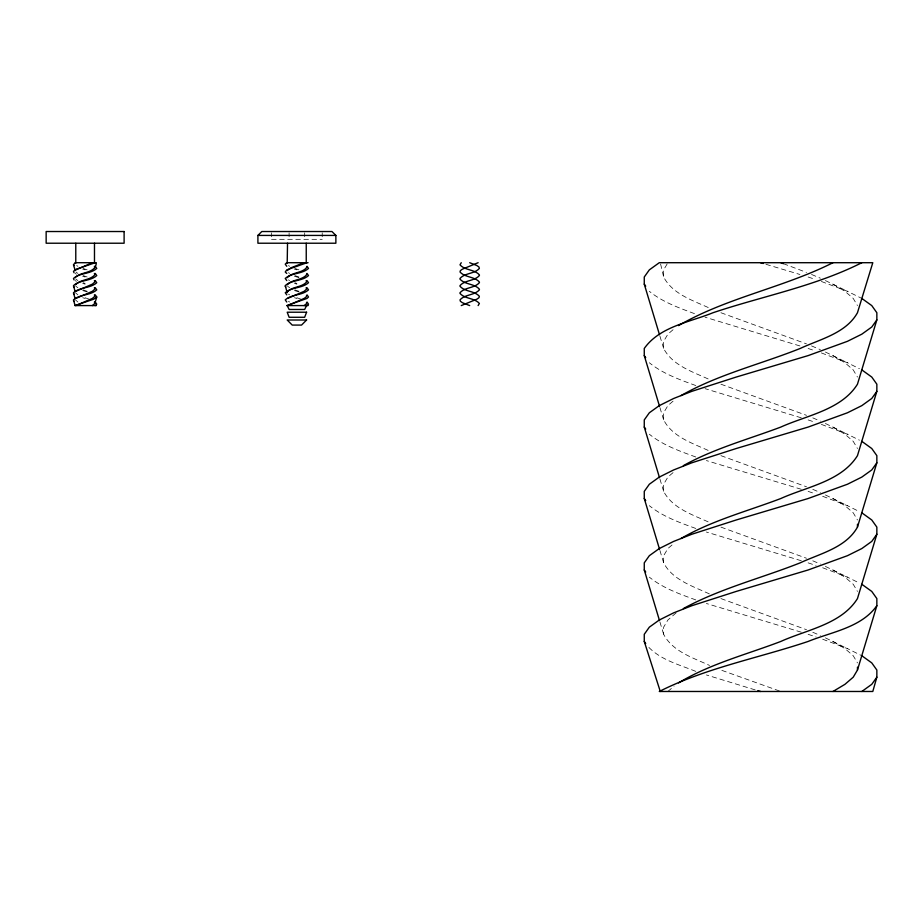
<?xml version="1.0" encoding="UTF-8"?>
<svg xmlns="http://www.w3.org/2000/svg" width="923" height="923" viewBox="0 0 923 923"><rect width="100%" height="100%" fill="white"/><g stroke="black" fill="none" stroke-linecap="round" stroke-linejoin="round"><path stroke-width="0.69" stroke-dasharray="4.62 3.46" d="M667.179 263.897L663.649 269.862L663.649 277.004C672.625 294.229 693.023 300.46 709.579 308.144M673.063 329.707L667.883 334.172L663.649 341.314L663.649 348.467C672.625 365.693 693.023 371.911 709.579 379.595M673.063 401.17L667.883 405.635L663.649 412.777L663.649 419.919C672.625 437.144 693.023 443.375 709.579 451.059M673.063 472.622L667.883 477.087L663.649 484.24L663.649 491.382C672.625 508.608 693.023 514.838 709.579 522.522M672.025 544.974L667.883 548.55L663.649 555.692L663.649 562.845C672.625 580.071 693.023 586.29 709.579 593.985M676.167 612.86L667.883 620.014L663.649 627.155L663.649 634.309C672.625 651.534 693.023 657.753 709.579 665.437M667.883 691.477L674.09 686.112M271.547 239.322L322.219 239.322M765.963 264.301L799.906 274.477M294.46 269.147L296.883 269.862M294.46 276.289L299.317 277.719M294.46 283.43L296.883 284.146M294.46 290.583L299.317 292.014M294.46 297.725L296.883 298.441M82.701 269.147L85.124 269.862M82.701 276.289L85.124 277.004M82.701 283.43L85.124 284.146M82.701 290.583L87.558 292.014M82.701 297.725L85.124 298.441M755.152 689.885L706.383 674.944M799.906 345.94L705.057 317.2M801.279 417.819L705.057 388.664M801.279 489.282L706.383 460.565M801.279 560.746L706.383 532.029M801.279 632.197L706.383 603.48M808.121 277.004L814.732 279.242M821.355 281.469L847.452 291.299L861.828 298.441M808.121 348.467L814.732 350.694M821.355 352.932L847.452 362.751L859.428 368.715M694.465 313.624C678.74 307.797 662.506 302.029 649.342 291.299M808.121 419.919L814.732 422.157M821.355 424.384L847.452 434.214L859.428 440.167M695.792 385.537C679.593 379.641 662.899 373.746 649.342 362.751M808.121 491.382L814.732 493.62M822.67 496.297L847.452 505.677L859.428 511.63M695.792 456.989C679.593 451.105 662.899 445.209 649.342 434.214M808.121 562.845L816.059 565.522M822.67 567.76L847.452 577.14L859.428 583.094M695.792 528.452C679.593 522.568 662.899 516.661 649.342 505.677M808.121 634.309L816.059 636.985M822.67 639.212L847.452 648.592L861.828 655.745M695.792 599.915C679.593 594.02 662.899 588.124 649.342 577.14M695.792 671.379C679.005 664.572 659.403 659.633 647.161 645.535M294.864 268.431L298.914 269.862M294.864 275.573L298.914 277.004M294.864 282.715L296.883 283.43M294.864 289.868L298.914 291.299M296.883 297.725L300.852 299.156M83.105 268.431L87.154 269.862M83.105 275.573L87.154 277.004M83.105 282.715L85.124 283.43M83.105 289.868L87.154 291.299M85.124 297.725L89.093 299.156M779.462 690.992L720.921 670.029M783.396 263.666L806.494 272.412M720.921 312.735L806.494 343.875M720.921 384.199L806.494 415.327M720.921 455.65L806.494 486.79M720.921 527.114L806.494 558.253M720.921 598.577L806.494 629.705M811.536 274.454L820.351 278.192M811.536 345.906L820.351 349.655M812.794 417.877L820.351 421.119M812.794 489.34L820.351 492.57M812.794 560.803L820.351 564.034M812.794 632.267L820.351 635.497M825.404 280.58L847.452 291.299M825.404 352.032L847.452 362.751M825.404 423.495L847.452 434.214M825.404 494.959L847.452 505.677M825.404 566.422L847.452 577.14M825.404 637.874L847.452 648.592M75.005 273.427L76.436 274.143M75.005 280.58L76.436 281.296M832.973 284.146L844.949 291.299L853.233 298.441L857.467 305.582M832.973 355.609L844.949 362.751L853.233 369.904L857.467 377.046M832.973 427.072L844.949 434.214L853.233 441.356L857.467 448.509M832.973 498.524L844.949 505.677L853.233 512.819L857.467 519.972M832.973 569.987L844.949 577.14L853.233 584.282L857.467 591.424M288.449 265.57L289.649 266.286M288.449 272.712L289.649 273.427M288.449 279.865L289.649 280.58M289.649 287.722L287.618 286.292M288.449 294.149L289.649 294.864M288.449 301.302L289.649 302.017M832.973 641.45L844.949 648.592L853.233 655.745L857.467 662.887M76.69 265.57L77.89 266.286M77.89 273.427L75.859 271.997M77.89 280.58L75.859 279.15M77.89 287.722L75.859 286.292M77.89 294.864L75.432 292.729M77.89 302.017L75.432 299.871M659.933 336.145L663.649 348.467M659.933 407.608L663.649 419.919M659.933 479.072L663.649 491.382M659.933 550.523L663.649 562.845M659.933 621.987L663.649 634.309M660.603 264.013L663.649 277.004M322.219 232.827L322.219 236.726M304.682 232.827L304.682 236.726M289.095 232.827L289.095 236.726M271.547 232.827L271.547 236.726"/><path stroke-width="1.38" d="M861.828 655.745L871.762 662.887L876.85 670.029L876.85 677.182L872.8 691.477L659.287 691.477C706.222 667.79 758.556 658.076 808.121 641.45C831.554 631.909 861.344 627.652 876.85 605.719L876.85 598.577L871.762 591.424L861.828 584.282M92.369 305.582L94.815 303.448L96.753 297.01L95.254 294.864M861.828 298.441L871.762 305.582L876.85 312.735L876.85 319.877L857.467 384.199C841.441 409.893 806.656 415.362 780.812 427.072C748.172 439.36 713.964 448.601 683.355 465.654M861.828 369.904L871.762 377.046L876.85 384.199L876.85 391.34L857.467 455.65C841.441 481.356 806.656 486.813 780.812 498.524C747.365 511.227 712.06 520.434 680.955 538.547M683.355 608.58C720.171 588.47 761.348 578.225 800.195 562.845C820.178 553.512 845.964 547.731 857.467 527.114L876.85 462.804L876.85 455.65L871.762 448.509L861.828 441.356M861.828 512.819L871.762 519.972L876.85 527.114L876.85 534.255L857.467 598.577C841.441 624.271 806.656 629.74 780.812 641.45C746.534 654.511 710.202 663.787 678.555 682.893M832.973 691.477L844.949 684.324L853.233 677.182L857.467 670.029L876.85 605.719M76.69 276.289C83.128 271.558 95.75 273.058 96.35 262.709L75.005 262.709L73.494 264.855L75.051 270.001M306.586 305.582L304.648 309.482L289.13 309.482L287.191 305.582M75.432 263.424L75.859 262.709M75.432 277.719L75.859 277.004M75.432 284.861C80.359 279.277 89.9 280.454 94.815 274.858L94.4 273.427M287.191 263.424L287.526 243.222M287.191 270.577L291.16 267.716L304.129 262.709M287.191 277.719C292.118 272.123 301.659 273.3 306.574 267.716L306.574 267.001M287.191 284.861C292.118 279.277 301.659 280.454 306.574 274.858L306.574 274.143M287.191 292.014C292.118 286.418 301.659 287.595 306.574 282.011L306.159 280.58M96.753 297.01L93.823 299.156L75.005 305.582L96.35 305.582M876.85 319.877L871.762 327.03L861.828 334.172L847.452 341.314L808.121 355.609L736.242 377.046L691.823 391.34L673.652 398.482L659.287 405.635L649.342 412.777L644.266 419.919L644.266 427.072L659.518 477.699M876.85 391.34L871.762 398.482L861.828 405.635L847.452 412.777L808.121 427.072L736.242 448.509L691.823 462.804L673.652 469.945L659.287 477.087L649.342 484.24L644.266 491.382L644.266 498.524L659.518 549.162M876.85 462.804L871.762 469.945L861.828 477.087L847.452 484.24L808.121 498.524L736.242 519.972L691.823 534.255L673.652 541.409L659.287 548.55L649.342 555.692L644.266 562.845L644.266 569.987L659.518 620.614M876.85 534.255L871.762 541.409L861.828 548.55L847.452 555.692L808.121 569.987L736.242 591.424L691.823 605.719L673.652 612.86L659.287 620.014L649.342 627.155L644.266 634.309L644.266 641.45L660.291 691.477M876.85 677.182L871.762 684.324L861.828 691.477M257.909 235.423L261.809 231.523L331.968 231.523L335.868 235.423L335.868 243.222L257.909 243.222L257.909 235.423L335.868 235.423M75.859 269.862L92.369 262.709M75.859 291.299L92.369 284.146L94.815 282.011L94.4 280.58M75.859 298.441L92.369 291.299L94.815 289.153L94.4 287.722M75.859 305.582L92.369 298.441L94.815 296.295L94.4 294.864M287.618 298.441L304.129 291.299L306.574 289.153L306.159 287.722M287.618 305.582L304.129 298.441L306.159 297.01L306.574 295.579M461.246 262.709L460 264.855C464.915 270.451 474.457 269.262 479.383 274.858L479.383 275.573C474.457 281.169 464.915 279.981 460 285.576L460 286.292C464.915 291.887 474.457 290.71 479.383 296.295L478.956 297.725L476.926 299.156L461.246 305.582M478.126 305.582L479.383 303.448C474.457 297.852 464.915 299.029 460 293.445L460 292.729C464.915 287.134 474.457 288.311 479.383 282.715L479.383 282.011C474.457 276.415 464.915 277.592 460 271.997L460.415 270.577L462.446 269.147L478.126 262.709M95.254 305.582L96.753 304.163L95.254 302.017M307.013 305.582L308.513 304.163L307.013 302.017M304.129 305.582L306.159 304.163L306.574 302.732M678.555 325.6C726.874 297.564 783.212 287.757 832.973 262.709M680.955 395.632C718.244 374.392 760.54 364.285 800.195 348.467C820.178 339.133 845.964 333.353 857.467 312.735L872.8 262.709L659.287 262.709L649.342 269.862L644.266 277.004L644.266 284.146L659.518 334.784M95.254 262.709L76.436 269.147L73.494 271.281L74.002 272.712M307.013 262.709L286.765 269.862L285.253 271.997L286.765 273.427M861.828 262.709C814.894 286.395 762.548 296.11 712.994 312.735C689.55 322.265 659.76 326.534 644.266 348.467L644.266 355.609L659.518 406.235M308.109 262.709L286.765 262.709L285.253 264.14L286.765 266.286M308.109 305.582L286.765 305.582L307.013 298.441L308.513 297.01L307.013 294.864M760.552 262.709L763.252 263.505M757.852 690.681L760.552 691.477M469.692 262.709L476.926 265.57L478.956 267.001L479.383 268.431C474.457 274.016 464.915 272.839 460 278.434L460 279.15C464.915 284.734 474.457 283.557 479.383 289.153L479.383 289.868C474.457 295.464 464.915 294.275 460 299.871L460.415 301.302L462.446 302.732L469.692 305.582M780.812 262.709L783.396 263.666M307.013 266.286L308.513 268.431C302.19 274.212 291.587 272.654 285.253 278.434L286.765 280.58M307.013 273.427L308.513 275.573C302.19 281.353 291.587 279.796 285.253 285.576L287.191 292.729M307.013 280.58L308.513 282.715C302.19 288.507 291.587 286.938 285.253 292.729L286.765 294.864M307.013 287.722L308.513 289.868C302.19 295.648 291.587 294.091 285.253 299.871L286.765 302.017M95.254 266.286L96.753 268.431C90.431 274.212 79.828 272.654 73.494 278.434L74.002 279.865M95.254 273.427L96.753 275.573C90.431 281.353 79.828 279.796 73.494 285.576L75.051 291.437M95.254 280.58L96.753 282.715C90.431 288.507 79.828 286.938 73.494 292.729L75.051 298.579M95.254 287.722L96.753 289.868C90.431 295.648 79.828 294.091 73.494 299.871L75.098 305.582M644.266 284.146L645.719 286.188M644.266 355.609L645.719 357.651M644.266 427.072L645.719 429.114M644.266 498.524L645.719 500.566M644.266 569.987L645.719 572.029M644.266 641.45L645.719 643.493M285.253 286.292L285.761 287.007M73.494 264.855L74.002 265.57M73.494 286.292L74.002 287.007M73.494 293.445L74.002 294.149M73.494 300.586L74.002 301.302M94.4 266.286L94.815 267.716M94.4 302.017L94.815 303.448M857.467 524.252L857.467 527.114M857.467 667.179L857.467 670.029M306.24 243.222L306.24 262.709M94.481 243.222L94.481 262.709M75.778 243.222L75.778 262.709M306.586 312.216L304.648 317.281L289.13 317.281L287.191 312.216L306.586 312.216M306.586 320.004L301.544 325.081L292.233 325.081L287.191 320.004L306.586 320.004M124.109 231.523L46.15 231.523L46.15 243.222L124.109 243.222L124.109 231.523"/></g></svg>
